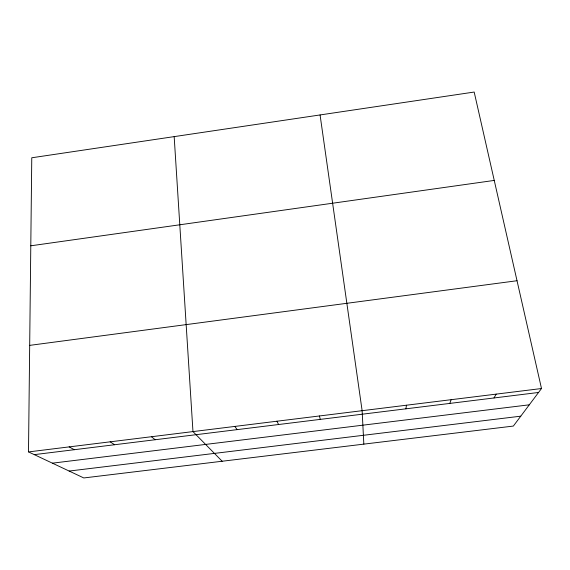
<?xml version="1.0" encoding="UTF-8"?>
<svg xmlns="http://www.w3.org/2000/svg" width="570" height="570" viewBox="0 0 570 570"><rect width="100%" height="100%" fill="white"/><g stroke="black" fill="none" stroke-linecap="round" stroke-linejoin="round"><path stroke-width="0.85" d="M28.5 451.917L31.77 157.776L474.183 92.048L541.5 388.526L513.356 426.068L83.797 477.952L28.5 451.917L541.5 388.526M405.89 408.825L406.474 405.213M449.787 403.418L451.148 399.691M494.005 397.967L496.157 394.134M30.794 245.805L494.247 180.419M29.683 345.37L517.026 280.732M34.278 454.639L538.543 392.474M52.397 463.168L529.288 404.814M69.141 471.055L520.78 416.171M69.191 446.894L74.3 449.709M110.167 441.828L114.599 444.735M151.428 436.727L155.175 439.734M222.172 461.244L192.974 431.597L174.171 136.622M234.819 426.424L237.17 429.63M276.956 421.216L278.595 424.522M319.392 415.972L320.304 419.378M320.069 114.941L362.128 410.692L363.838 444.13"/></g></svg>
